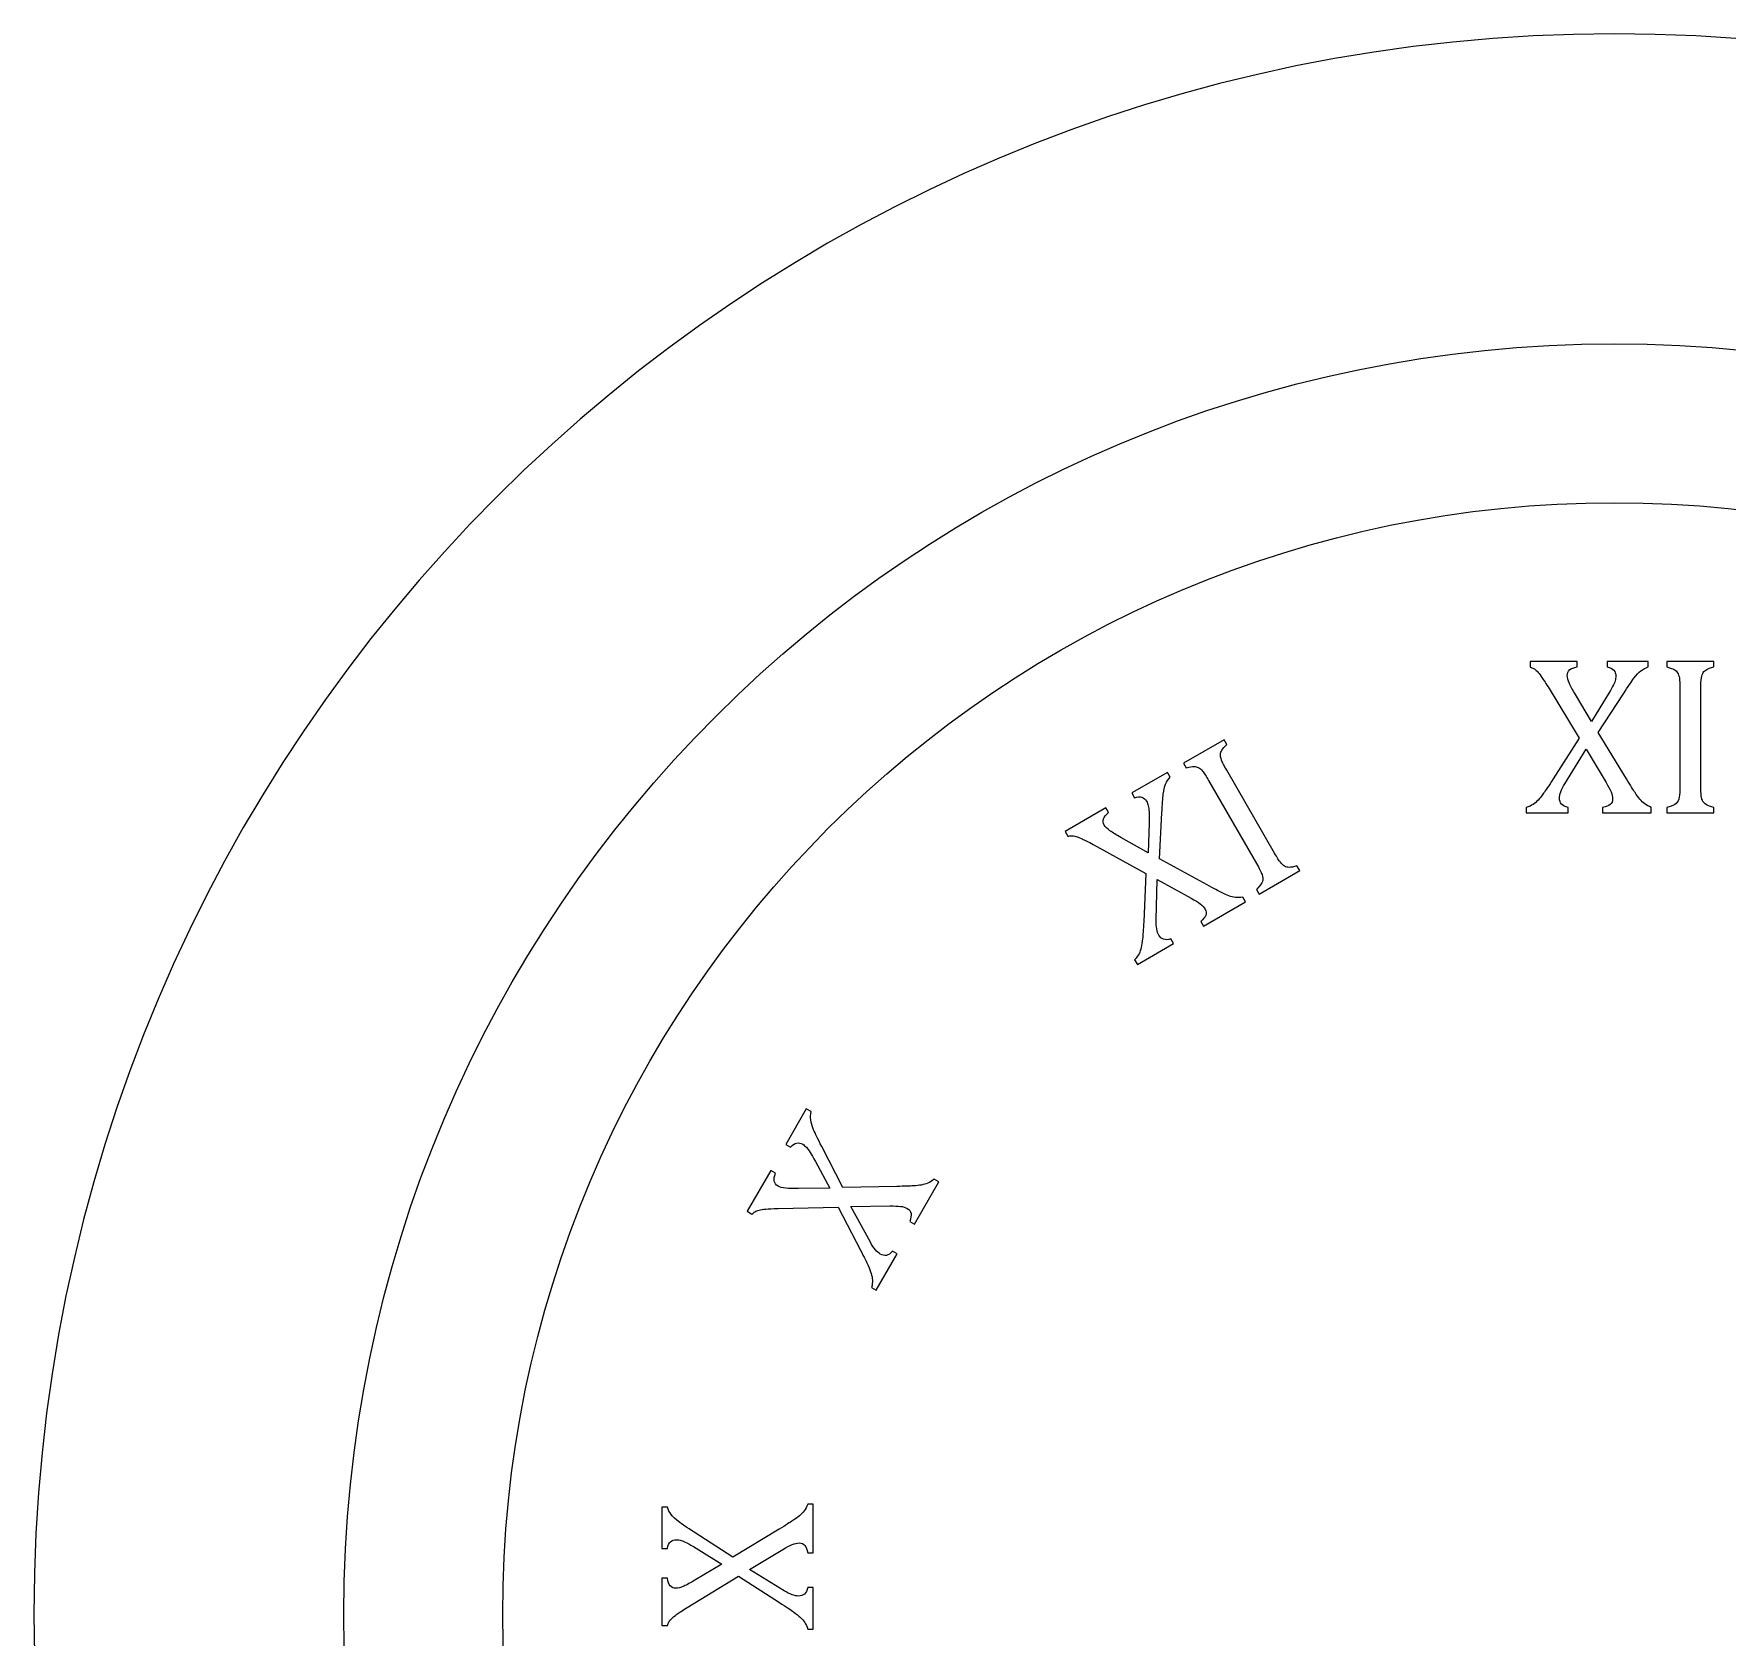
# Model space of a CAD drawing. Header units: centimetres. Extents: x -9.9 to 9.9, y -9.9 to 9.9.
# Drawn here: x -9.94 to 0.71, y -0.14 to 9.94 of the extents above; entities that cross this region are included whole.
import ezdxf

# ---------------------------------------------------------------- set-up
doc = ezdxf.new("R2010")
doc.units = ezdxf.units.CM
doc.header["$MEASUREMENT"] = 0
doc.layers.add('Camada 1', color=7, linetype='Continuous')

msp = doc.modelspace()

# ---------------------------------------------------------------- linework, layer by layer
at = {"layer": 'Camada 1'}
for points, knots in [([(-9.93944, 0), (-9.93944, 5.48942), (-5.48942, 9.93944), (0, 9.93944), (0, 9.93944), (5.48942, 9.93944), (9.93944, 5.48941), (9.93944, 0), (9.93944, 0), (9.93944, -5.48942), (5.48941, -9.93944), (0, -9.93944), (0, -9.93944), (-5.48942, -9.93944), (-9.93944, -5.48942), (-9.93944, 0)], [0, 0, 0, 0, 0.2, 0.2, 0.2, 0.2, 0.4, 0.4, 0.4, 0.4, 0.6, 0.6, 0.6, 0.6, 1, 1, 1, 1]), ([(0, -7.98968), (4.41254, -7.98968), (7.98968, -4.41257), (7.98968, 0), (7.98968, 0), (7.98968, 4.41257), (4.41256, 7.98968), (0, 7.98968), (0, 7.98968), (-4.41256, 7.98968), (-7.98968, 4.41254), (-7.98968, 0), (-7.98968, 0), (-7.98968, -4.41254), (-4.41254, -7.98968), (0, -7.98968)], [0, 0, 0, 0, 0.2, 0.2, 0.2, 0.2, 0.4, 0.4, 0.4, 0.4, 0.6, 0.6, 0.6, 0.6, 1, 1, 1, 1]), ([(0, -6.99098), (3.86109, -6.99098), (6.99109, -3.86109), (6.99109, 0), (6.99109, 0), (6.99109, 3.86109), (3.86107, 6.99098), (0, 6.99098), (0, 6.99098), (-3.86093, 6.99098), (-6.99109, 3.86109), (-6.99109, 0), (-6.99109, 0), (-6.99109, -3.86109), (-3.86093, -6.99098), (0, -6.99098)], [0, 0, 0, 0, 0.2, 0.2, 0.2, 0.2, 0.4, 0.4, 0.4, 0.4, 0.6, 0.6, 0.6, 0.6, 1, 1, 1, 1]), ([(-0.23336, 5.99197), (-0.23336, 5.99197), (-0.23336, 5.95784), (-0.23336, 5.95784), (-0.23336, 5.95784), (-0.25566, 5.95464), (-0.27154, 5.9485), (-0.2813, 5.93972), (-0.2813, 5.93972), (-0.29106, 5.93094), (-0.29609, 5.91882), (-0.29609, 5.9035), (-0.29609, 5.9035), (-0.29609, 5.89054), (-0.29162, 5.87424), (-0.2827, 5.85474), (-0.2827, 5.85474), (-0.27407, 5.83524), (-0.26153, 5.81198), (-0.24508, 5.78508), (-0.24508, 5.78508), (-0.24508, 5.78508), (-0.14419, 5.6158), (-0.14419, 5.6158), (-0.14419, 5.6158), (-0.14419, 5.6158), (-0.04442, 5.77672), (-0.04442, 5.77672), (-0.04442, 5.77672), (-0.02966, 5.80082), (-0.01852, 5.82006), (-0.01098, 5.83456), (-0.01098, 5.83456), (-0.00373, 5.84903), (0.00156, 5.86102), (0.00463, 5.87078), (0.00463, 5.87078), (0.0077, 5.88054), (0.00908, 5.89057), (0.00908, 5.90073), (0.00908, 5.90073), (0.00908, 5.91507), (0.0049, 5.92735), (-0.00346, 5.93737), (-0.00346, 5.93737), (-0.01182, 5.94727), (-0.02574, 5.95409), (-0.04526, 5.95785), (-0.04526, 5.95785), (-0.04526, 5.95785), (-0.04526, 5.99198), (-0.04526, 5.99198), (-0.04526, 5.99198), (-0.04526, 5.99198), (0.21331, 5.99197), (0.21331, 5.99197), (0.21331, 5.99197), (0.21331, 5.99197), (0.21331, 5.95784), (0.21331, 5.95784), (0.21331, 5.95784), (0.19603, 5.95228), (0.18071, 5.94406), (0.16706, 5.93347), (0.16706, 5.93347), (0.15312, 5.92289), (0.13864, 5.90728), (0.12303, 5.8868), (0.12303, 5.8868), (0.10742, 5.86632), (0.08541, 5.83399), (0.05643, 5.78996), (0.05643, 5.78996), (0.05643, 5.78996), (-0.10102, 5.54612), (-0.10102, 5.54612), (-0.10102, 5.54612), (-0.10102, 5.54612), (0.07593, 5.25492), (0.07593, 5.25492), (0.07593, 5.25492), (0.10101, 5.21367), (0.11911, 5.1847), (0.12998, 5.16827), (0.12998, 5.16827), (0.14085, 5.15171), (0.15115, 5.13776), (0.16065, 5.12647), (0.16065, 5.12647), (0.17012, 5.11504), (0.18044, 5.10514), (0.19129, 5.09678), (0.19129, 5.09678), (0.20216, 5.08842), (0.21582, 5.0813), (0.23198, 5.07519), (0.23198, 5.07519), (0.23198, 5.07519), (0.23198, 5.04106), (0.23198, 5.04106), (0.23198, 5.04106), (0.23198, 5.04106), (-0.07369, 5.04105), (-0.07369, 5.04105), (-0.07369, 5.04105), (-0.07369, 5.04105), (-0.07369, 5.07518), (-0.07369, 5.07518), (-0.07369, 5.07518), (-0.05252, 5.0788), (-0.03662, 5.08478), (-0.0263, 5.09301), (-0.0263, 5.09301), (-0.01627, 5.10111), (-0.01098, 5.11336), (-0.01098, 5.12952), (-0.01098, 5.12952), (-0.01098, 5.14262), (-0.01431, 5.15683), (-0.02101, 5.1727), (-0.02101, 5.1727), (-0.02797, 5.1886), (-0.03829, 5.2081), (-0.0522, 5.23123), (-0.0522, 5.23123), (-0.0522, 5.23123), (-0.17817, 5.44163), (-0.17817, 5.44163), (-0.17817, 5.44163), (-0.17817, 5.44163), (-0.31136, 5.22359), (-0.31136, 5.22359), (-0.31136, 5.22359), (-0.33366, 5.18695), (-0.3448, 5.1567), (-0.3448, 5.13302), (-0.3448, 5.13302), (-0.3448, 5.11767), (-0.34062, 5.10516), (-0.33226, 5.0954), (-0.33226, 5.0954), (-0.3239, 5.08564), (-0.30996, 5.07881), (-0.29046, 5.07519), (-0.29046, 5.07519), (-0.29046, 5.07519), (-0.29046, 5.04106), (-0.29046, 5.04106), (-0.29046, 5.04106), (-0.29046, 5.04106), (-0.5538, 5.04105), (-0.5538, 5.04105), (-0.5538, 5.04105), (-0.5538, 5.04105), (-0.5538, 5.07518), (-0.5538, 5.07518), (-0.5538, 5.07518), (-0.53652, 5.08018), (-0.52231, 5.08648), (-0.51118, 5.09357), (-0.51118, 5.09357), (-0.50004, 5.10079), (-0.48946, 5.11), (-0.47914, 5.12114), (-0.47914, 5.12114), (-0.46911, 5.13228), (-0.45768, 5.14649), (-0.44514, 5.16363), (-0.44514, 5.16363), (-0.4326, 5.18078), (-0.41254, 5.21086), (-0.38524, 5.25348), (-0.38524, 5.25348), (-0.38524, 5.25348), (-0.22083, 5.50983), (-0.22083, 5.50983), (-0.22083, 5.50983), (-0.22083, 5.50983), (-0.41728, 5.83307), (-0.41728, 5.83307), (-0.41728, 5.83307), (-0.43567, 5.86289), (-0.44988, 5.88435), (-0.45935, 5.89787), (-0.45935, 5.89787), (-0.46882, 5.91139), (-0.47774, 5.92224), (-0.48581, 5.9306), (-0.48581, 5.9306), (-0.49391, 5.93896), (-0.50116, 5.94481), (-0.50782, 5.94843), (-0.50782, 5.94843), (-0.51422, 5.95176), (-0.52176, 5.95499), (-0.53012, 5.95777), (-0.53012, 5.95777), (-0.53012, 5.95777), (-0.53012, 5.9919), (-0.53012, 5.9919), (-0.53012, 5.9919), (-0.53012, 5.9919), (-0.23336, 5.99191), (-0.23336, 5.99191), (-0.23336, 5.99191), (-0.23336, 5.99191), (-0.23336, 5.99197), (-0.23336, 5.99197)], [0, 0, 0, 0, 0.01886792, 0.01886792, 0.01886792, 0.01886792, 0.03773585, 0.03773585, 0.03773585, 0.03773585, 0.05660377, 0.05660377, 0.05660377, 0.05660377, 0.0754717, 0.0754717, 0.0754717, 0.0754717, 0.09433962, 0.09433962, 0.09433962, 0.09433962, 0.11320755, 0.11320755, 0.11320755, 0.11320755, 0.13207547, 0.13207547, 0.13207547, 0.13207547, 0.1509434, 0.1509434, 0.1509434, 0.1509434, 0.16981132, 0.16981132, 0.16981132, 0.16981132, 0.18867925, 0.18867925, 0.18867925, 0.18867925, 0.20754717, 0.20754717, 0.20754717, 0.20754717, 0.22641509, 0.22641509, 0.22641509, 0.22641509, 0.24528302, 0.24528302, 0.24528302, 0.24528302, 0.26415094, 0.26415094, 0.26415094, 0.26415094, 0.28301887, 0.28301887, 0.28301887, 0.28301887, 0.30188679, 0.30188679, 0.30188679, 0.30188679, 0.32075472, 0.32075472, 0.32075472, 0.32075472, 0.33962264, 0.33962264, 0.33962264, 0.33962264, 0.35849057, 0.35849057, 0.35849057, 0.35849057, 0.37735849, 0.37735849, 0.37735849, 0.37735849, 0.39622642, 0.39622642, 0.39622642, 0.39622642, 0.41509434, 0.41509434, 0.41509434, 0.41509434, 0.43396226, 0.43396226, 0.43396226, 0.43396226, 0.45283019, 0.45283019, 0.45283019, 0.45283019, 0.47169811, 0.47169811, 0.47169811, 0.47169811, 0.49056604, 0.49056604, 0.49056604, 0.49056604, 0.50943396, 0.50943396, 0.50943396, 0.50943396, 0.52830189, 0.52830189, 0.52830189, 0.52830189, 0.54716981, 0.54716981, 0.54716981, 0.54716981, 0.56603774, 0.56603774, 0.56603774, 0.56603774, 0.58490566, 0.58490566, 0.58490566, 0.58490566, 0.60377358, 0.60377358, 0.60377358, 0.60377358, 0.62264151, 0.62264151, 0.62264151, 0.62264151, 0.64150943, 0.64150943, 0.64150943, 0.64150943, 0.66037736, 0.66037736, 0.66037736, 0.66037736, 0.67924528, 0.67924528, 0.67924528, 0.67924528, 0.69811321, 0.69811321, 0.69811321, 0.69811321, 0.71698113, 0.71698113, 0.71698113, 0.71698113, 0.73584906, 0.73584906, 0.73584906, 0.73584906, 0.75471698, 0.75471698, 0.75471698, 0.75471698, 0.77358491, 0.77358491, 0.77358491, 0.77358491, 0.79245283, 0.79245283, 0.79245283, 0.79245283, 0.81132075, 0.81132075, 0.81132075, 0.81132075, 0.83018868, 0.83018868, 0.83018868, 0.83018868, 0.8490566, 0.8490566, 0.8490566, 0.8490566, 0.86792453, 0.86792453, 0.86792453, 0.86792453, 0.88679245, 0.88679245, 0.88679245, 0.88679245, 0.90566038, 0.90566038, 0.90566038, 0.90566038, 0.9245283, 0.9245283, 0.9245283, 0.9245283, 0.94339623, 0.94339623, 0.94339623, 0.94339623, 0.96226415, 0.96226415, 0.96226415, 0.96226415, 1, 1, 1, 1]), ([(0.54351, 5.21523), (0.54351, 5.18417), (0.54465, 5.16131), (0.54658, 5.14694), (0.54658, 5.14694), (0.54883, 5.1326), (0.55216, 5.12117), (0.55716, 5.11281), (0.55716, 5.11281), (0.5619, 5.10445), (0.56915, 5.09749), (0.57862, 5.09191), (0.57862, 5.09191), (0.58809, 5.08635), (0.6037, 5.08077), (0.6249, 5.07519), (0.6249, 5.07519), (0.6249, 5.07519), (0.6249, 5.04106), (0.6249, 5.04106), (0.6249, 5.04106), (0.6249, 5.04106), (0.33091, 5.04105), (0.33091, 5.04105), (0.33091, 5.04105), (0.33091, 5.04105), (0.33091, 5.07518), (0.33091, 5.07518), (0.33091, 5.07518), (0.35988, 5.08269), (0.37912, 5.09079), (0.38885, 5.1), (0.38885, 5.1), (0.39861, 5.10892), (0.40499, 5.12188), (0.40809, 5.13858), (0.40809, 5.13858), (0.41087, 5.1553), (0.41256, 5.18081), (0.41256, 5.2152), (0.41256, 5.2152), (0.41256, 5.2152), (0.41256, 5.81779), (0.41256, 5.81779), (0.41256, 5.81779), (0.41256, 5.84983), (0.41142, 5.87325), (0.40894, 5.88775), (0.40894, 5.88775), (0.40669, 5.90254), (0.4028, 5.91381), (0.39751, 5.92201), (0.39751, 5.92201), (0.39222, 5.93011), (0.38497, 5.93651), (0.37632, 5.94151), (0.37632, 5.94151), (0.3674, 5.94625), (0.35235, 5.95183), (0.33092, 5.95781), (0.33092, 5.95781), (0.33092, 5.95781), (0.33092, 5.99194), (0.33092, 5.99194), (0.33092, 5.99194), (0.33092, 5.99194), (0.62489, 5.99194), (0.62489, 5.99194), (0.62489, 5.99194), (0.62489, 5.99194), (0.62489, 5.95781), (0.62489, 5.95781), (0.62489, 5.95781), (0.60452, 5.95265), (0.58978, 5.94765), (0.58086, 5.94249), (0.58086, 5.94249), (0.57165, 5.93733), (0.5644, 5.93093), (0.55911, 5.92339), (0.55911, 5.92339), (0.55384, 5.91558), (0.5499, 5.90415), (0.54744, 5.88884), (0.54744, 5.88884), (0.54466, 5.87349), (0.54352, 5.84981), (0.54352, 5.81777), (0.54352, 5.81777), (0.54352, 5.81777), (0.54353, 5.21523), (0.54353, 5.21523), (0.54353, 5.21523), (0.54353, 5.21523), (0.54351, 5.21523), (0.54351, 5.21523)], [0, 0, 0, 0, 0.04, 0.04, 0.04, 0.04, 0.08, 0.08, 0.08, 0.08, 0.12, 0.12, 0.12, 0.12, 0.16, 0.16, 0.16, 0.16, 0.2, 0.2, 0.2, 0.2, 0.24, 0.24, 0.24, 0.24, 0.28, 0.28, 0.28, 0.28, 0.32, 0.32, 0.32, 0.32, 0.36, 0.36, 0.36, 0.36, 0.4, 0.4, 0.4, 0.4, 0.44, 0.44, 0.44, 0.44, 0.48, 0.48, 0.48, 0.48, 0.52, 0.52, 0.52, 0.52, 0.56, 0.56, 0.56, 0.56, 0.6, 0.6, 0.6, 0.6, 0.64, 0.64, 0.64, 0.64, 0.68, 0.68, 0.68, 0.68, 0.72, 0.72, 0.72, 0.72, 0.76, 0.76, 0.76, 0.76, 0.8, 0.8, 0.8, 0.8, 0.84, 0.84, 0.84, 0.84, 0.88, 0.88, 0.88, 0.88, 0.92, 0.92, 0.92, 0.92, 1, 1, 1, 1]), ([(-2.13675, 4.78705), (-2.12117, 4.76004), (-2.10889, 4.74093), (-2.09997, 4.72937), (-2.09997, 4.72937), (-2.09079, 4.71794), (-2.0823, 4.70987), (-2.07364, 4.70513), (-2.07364, 4.70513), (-2.06541, 4.70024), (-2.05567, 4.69788), (-2.04467, 4.69775), (-2.04467, 4.69775), (-2.03353, 4.69775), (-2.01736, 4.70069), (-1.99617, 4.70653), (-1.99617, 4.70653), (-1.99617, 4.70653), (-1.97902, 4.67698), (-1.97902, 4.67698), (-1.97902, 4.67698), (-1.97902, 4.67698), (-2.23358, 4.52985), (-2.23358, 4.52985), (-2.23358, 4.52985), (-2.23358, 4.52985), (-2.2507, 4.55954), (-2.2507, 4.55954), (-2.2507, 4.55954), (-2.22953, 4.58031), (-2.21699, 4.59703), (-2.21294, 4.60984), (-2.21294, 4.60984), (-2.20905, 4.62265), (-2.20987, 4.63685), (-2.21572, 4.65302), (-2.21572, 4.65302), (-2.22157, 4.66892), (-2.233, 4.69176), (-2.25014, 4.72157), (-2.25014, 4.72157), (-2.25014, 4.72157), (-2.5515, 5.24335), (-2.5515, 5.24335), (-2.5515, 5.24335), (-2.5674, 5.27108), (-2.58008, 5.29087), (-2.58941, 5.3023), (-2.58941, 5.3023), (-2.59888, 5.31373), (-2.6078, 5.3218), (-2.61658, 5.32598), (-2.61658, 5.32598), (-2.62523, 5.33045), (-2.63455, 5.33254), (-2.6446, 5.33238), (-2.6446, 5.33238), (-2.65463, 5.33212), (-2.6705, 5.32931), (-2.69199, 5.32389), (-2.69199, 5.32389), (-2.69199, 5.32389), (-2.70911, 5.35358), (-2.70911, 5.35358), (-2.70911, 5.35358), (-2.70911, 5.35358), (-2.45455, 5.50042), (-2.45455, 5.50042), (-2.45455, 5.50042), (-2.45455, 5.50042), (-2.43743, 5.47087), (-2.43743, 5.47087), (-2.43743, 5.47087), (-2.45262, 5.45624), (-2.46291, 5.44441), (-2.46807, 5.4355), (-2.46807, 5.4355), (-2.47352, 5.42658), (-2.47643, 5.41738), (-2.47728, 5.40806), (-2.47728, 5.40806), (-2.47813, 5.39872), (-2.47575, 5.38687), (-2.47016, 5.37239), (-2.47016, 5.37239), (-2.46487, 5.35776), (-2.45399, 5.33657), (-2.43812, 5.30886), (-2.43812, 5.30886), (-2.43812, 5.30886), (-2.13675, 4.78705), (-2.13675, 4.78705)], [0, 0, 0, 0, 0.04166667, 0.04166667, 0.04166667, 0.04166667, 0.08333333, 0.08333333, 0.08333333, 0.08333333, 0.125, 0.125, 0.125, 0.125, 0.16666667, 0.16666667, 0.16666667, 0.16666667, 0.20833333, 0.20833333, 0.20833333, 0.20833333, 0.25, 0.25, 0.25, 0.25, 0.29166667, 0.29166667, 0.29166667, 0.29166667, 0.33333333, 0.33333333, 0.33333333, 0.33333333, 0.375, 0.375, 0.375, 0.375, 0.41666667, 0.41666667, 0.41666667, 0.41666667, 0.45833333, 0.45833333, 0.45833333, 0.45833333, 0.5, 0.5, 0.5, 0.5, 0.54166667, 0.54166667, 0.54166667, 0.54166667, 0.58333333, 0.58333333, 0.58333333, 0.58333333, 0.625, 0.625, 0.625, 0.625, 0.66666667, 0.66666667, 0.66666667, 0.66666667, 0.70833333, 0.70833333, 0.70833333, 0.70833333, 0.75, 0.75, 0.75, 0.75, 0.79166667, 0.79166667, 0.79166667, 0.79166667, 0.83333333, 0.83333333, 0.83333333, 0.83333333, 0.875, 0.875, 0.875, 0.875, 0.91666667, 0.91666667, 0.91666667, 0.91666667, 1, 1, 1, 1]), ([(-3.19773, 5.0713), (-3.19773, 5.0713), (-3.18072, 5.04177), (-3.18072, 5.04177), (-3.18072, 5.04177), (-3.19842, 5.02783), (-3.2093, 5.0146), (-3.21332, 5.00206), (-3.21332, 5.00206), (-3.21734, 4.98952), (-3.21554, 4.97655), (-3.20774, 4.96348), (-3.20774, 4.96348), (-3.20134, 4.95205), (-3.18935, 4.94033), (-3.17207, 4.92781), (-3.17207, 4.92781), (-3.15466, 4.91527), (-3.13222, 4.90146), (-3.10463, 4.8863), (-3.10463, 4.8863), (-3.10463, 4.8863), (-2.93241, 4.79015), (-2.93241, 4.79015), (-2.93241, 4.79015), (-2.93241, 4.79015), (-2.92656, 4.97935), (-2.92656, 4.97935), (-2.92656, 4.97935), (-2.92587, 5.00777), (-2.92571, 5.02994), (-2.92656, 5.04608), (-2.92656, 5.04608), (-2.92741, 5.06238), (-2.92878, 5.07534), (-2.93116, 5.08521), (-2.93116, 5.08521), (-2.93338, 5.09524), (-2.93701, 5.10471), (-2.94217, 5.11349), (-2.94217, 5.11349), (-2.94942, 5.1259), (-2.95918, 5.13452), (-2.9713, 5.13897), (-2.9713, 5.13897), (-2.98355, 5.14342), (-2.99903, 5.1423), (-3.01784, 5.13577), (-3.01784, 5.13577), (-3.01784, 5.13577), (-3.03496, 5.16546), (-3.03496, 5.16546), (-3.03496, 5.16546), (-3.03496, 5.16546), (-2.81107, 5.29463), (-2.81107, 5.29463), (-2.81107, 5.29463), (-2.81107, 5.29463), (-2.79395, 5.26494), (-2.79395, 5.26494), (-2.79395, 5.26494), (-2.80607, 5.25155), (-2.81541, 5.23679), (-2.82181, 5.22078), (-2.82181, 5.22078), (-2.82848, 5.20477), (-2.83337, 5.18384), (-2.83657, 5.15836), (-2.83657, 5.15836), (-2.83977, 5.13288), (-2.84284, 5.09385), (-2.84578, 5.04118), (-2.84578, 5.04118), (-2.84578, 5.04118), (-2.86025, 4.75138), (-2.86025, 4.75138), (-2.86025, 4.75138), (-2.86025, 4.75138), (-2.5614, 4.58766), (-2.5614, 4.58766), (-2.5614, 4.58766), (-2.51904, 4.5644), (-2.48909, 4.54837), (-2.47126, 4.53961), (-2.47126, 4.53961), (-2.45359, 4.53069), (-2.43782, 4.52371), (-2.4239, 4.51871), (-2.4239, 4.51871), (-2.40996, 4.51371), (-2.39604, 4.51006), (-2.38252, 4.50839), (-2.38252, 4.50839), (-2.36874, 4.50659), (-2.35352, 4.50715), (-2.3364, 4.51006), (-2.3364, 4.51006), (-2.3364, 4.51006), (-2.31939, 4.48053), (-2.31939, 4.48053), (-2.31939, 4.48053), (-2.31939, 4.48053), (-2.58411, 4.32755), (-2.58411, 4.32755), (-2.58411, 4.32755), (-2.58411, 4.32755), (-2.60126, 4.3571), (-2.60126, 4.3571), (-2.60126, 4.3571), (-2.58467, 4.37102), (-2.5738, 4.38411), (-2.56906, 4.3961), (-2.56906, 4.3961), (-2.56432, 4.40835), (-2.56599, 4.42145), (-2.57409, 4.43552), (-2.57409, 4.43552), (-2.58063, 4.44682), (-2.59065, 4.45753), (-2.60446, 4.46798), (-2.60446, 4.46798), (-2.61824, 4.4783), (-2.63692, 4.48999), (-2.66047, 4.50309), (-2.66047, 4.50309), (-2.66047, 4.50309), (-2.87505, 4.62221), (-2.87505, 4.62221), (-2.87505, 4.62221), (-2.87505, 4.62221), (-2.88116, 4.36681), (-2.88116, 4.36681), (-2.88116, 4.36681), (-2.88214, 4.32389), (-2.87671, 4.29214), (-2.86486, 4.27164), (-2.86486, 4.27164), (-2.85719, 4.25841), (-2.84729, 4.24963), (-2.83517, 4.24531), (-2.83517, 4.24531), (-2.82305, 4.24113), (-2.8076, 4.24224), (-2.78892, 4.2488), (-2.78892, 4.2488), (-2.78892, 4.2488), (-2.77177, 4.21911), (-2.77177, 4.21911), (-2.77177, 4.21911), (-2.77177, 4.21911), (-2.99987, 4.08759), (-2.99987, 4.08759), (-2.99987, 4.08759), (-2.99987, 4.08759), (-3.01686, 4.11712), (-3.01686, 4.11712), (-3.01686, 4.11712), (-3.00461, 4.13008), (-2.9954, 4.14247), (-2.98929, 4.15432), (-2.98929, 4.15432), (-2.98328, 4.16615), (-2.97857, 4.17953), (-2.97537, 4.19417), (-2.97537, 4.19417), (-2.97217, 4.20893), (-2.96923, 4.22693), (-2.96701, 4.24809), (-2.96701, 4.24809), (-2.96479, 4.26926), (-2.96256, 4.30521), (-2.96005, 4.35593), (-2.96005, 4.35593), (-2.96005, 4.35593), (-2.94584, 4.6601), (-2.94584, 4.6601), (-2.94584, 4.6601), (-2.94584, 4.6601), (-3.27771, 4.84179), (-3.27771, 4.84179), (-3.27771, 4.84179), (-3.30864, 4.85835), (-3.3315, 4.86992), (-3.34655, 4.87674), (-3.34655, 4.87674), (-3.3616, 4.88373), (-3.3747, 4.88873), (-3.38584, 4.89179), (-3.38584, 4.89179), (-3.39714, 4.89512), (-3.40632, 4.89653), (-3.4137, 4.89624), (-3.4137, 4.89624), (-3.42108, 4.89611), (-3.42905, 4.89513), (-3.43767, 4.89333), (-3.43767, 4.89333), (-3.43767, 4.89333), (-3.45482, 4.92302), (-3.45482, 4.92302), (-3.45482, 4.92302), (-3.45482, 4.92302), (-3.19773, 5.0713), (-3.19773, 5.0713)], [0, 0, 0, 0, 0.01923077, 0.01923077, 0.01923077, 0.01923077, 0.03846154, 0.03846154, 0.03846154, 0.03846154, 0.05769231, 0.05769231, 0.05769231, 0.05769231, 0.07692308, 0.07692308, 0.07692308, 0.07692308, 0.09615385, 0.09615385, 0.09615385, 0.09615385, 0.11538462, 0.11538462, 0.11538462, 0.11538462, 0.13461538, 0.13461538, 0.13461538, 0.13461538, 0.15384615, 0.15384615, 0.15384615, 0.15384615, 0.17307692, 0.17307692, 0.17307692, 0.17307692, 0.19230769, 0.19230769, 0.19230769, 0.19230769, 0.21153846, 0.21153846, 0.21153846, 0.21153846, 0.23076923, 0.23076923, 0.23076923, 0.23076923, 0.25, 0.25, 0.25, 0.25, 0.26923077, 0.26923077, 0.26923077, 0.26923077, 0.28846154, 0.28846154, 0.28846154, 0.28846154, 0.30769231, 0.30769231, 0.30769231, 0.30769231, 0.32692308, 0.32692308, 0.32692308, 0.32692308, 0.34615385, 0.34615385, 0.34615385, 0.34615385, 0.36538462, 0.36538462, 0.36538462, 0.36538462, 0.38461538, 0.38461538, 0.38461538, 0.38461538, 0.40384615, 0.40384615, 0.40384615, 0.40384615, 0.42307692, 0.42307692, 0.42307692, 0.42307692, 0.44230769, 0.44230769, 0.44230769, 0.44230769, 0.46153846, 0.46153846, 0.46153846, 0.46153846, 0.48076923, 0.48076923, 0.48076923, 0.48076923, 0.5, 0.5, 0.5, 0.5, 0.51923077, 0.51923077, 0.51923077, 0.51923077, 0.53846154, 0.53846154, 0.53846154, 0.53846154, 0.55769231, 0.55769231, 0.55769231, 0.55769231, 0.57692308, 0.57692308, 0.57692308, 0.57692308, 0.59615385, 0.59615385, 0.59615385, 0.59615385, 0.61538462, 0.61538462, 0.61538462, 0.61538462, 0.63461538, 0.63461538, 0.63461538, 0.63461538, 0.65384615, 0.65384615, 0.65384615, 0.65384615, 0.67307692, 0.67307692, 0.67307692, 0.67307692, 0.69230769, 0.69230769, 0.69230769, 0.69230769, 0.71153846, 0.71153846, 0.71153846, 0.71153846, 0.73076923, 0.73076923, 0.73076923, 0.73076923, 0.75, 0.75, 0.75, 0.75, 0.76923077, 0.76923077, 0.76923077, 0.76923077, 0.78846154, 0.78846154, 0.78846154, 0.78846154, 0.80769231, 0.80769231, 0.80769231, 0.80769231, 0.82692308, 0.82692308, 0.82692308, 0.82692308, 0.84615385, 0.84615385, 0.84615385, 0.84615385, 0.86538462, 0.86538462, 0.86538462, 0.86538462, 0.88461538, 0.88461538, 0.88461538, 0.88461538, 0.90384615, 0.90384615, 0.90384615, 0.90384615, 0.92307692, 0.92307692, 0.92307692, 0.92307692, 0.94230769, 0.94230769, 0.94230769, 0.94230769, 0.96153846, 0.96153846, 0.96153846, 0.96153846, 1, 1, 1, 1]), ([(-5.30482, 2.79186), (-5.30482, 2.79186), (-5.27529, 2.77474), (-5.27529, 2.77474), (-5.27529, 2.77474), (-5.28365, 2.75384), (-5.28643, 2.73698), (-5.28365, 2.72415), (-5.28365, 2.72415), (-5.28087, 2.71119), (-5.27278, 2.701), (-5.25968, 2.69335), (-5.25968, 2.69335), (-5.24825, 2.68679), (-5.23211, 2.68248), (-5.21063, 2.68039), (-5.21063, 2.68039), (-5.18944, 2.67817), (-5.16311, 2.67748), (-5.13149, 2.67817), (-5.13149, 2.67817), (-5.13149, 2.67817), (-4.93448, 2.68095), (-4.93448, 2.68095), (-4.93448, 2.68095), (-4.93448, 2.68095), (-5.02394, 2.84772), (-5.02394, 2.84772), (-5.02394, 2.84772), (-5.03759, 2.87264), (-5.0486, 2.89188), (-5.05738, 2.90553), (-5.05738, 2.90553), (-5.0663, 2.91918), (-5.07394, 2.92979), (-5.08106, 2.93717), (-5.08106, 2.93717), (-5.08789, 2.94468), (-5.09582, 2.95095), (-5.10461, 2.95611), (-5.10461, 2.95611), (-5.11699, 2.96336), (-5.12982, 2.96587), (-5.14266, 2.96349), (-5.14266, 2.96349), (-5.15547, 2.96127), (-5.1683, 2.95262), (-5.18124, 2.93759), (-5.18124, 2.93759), (-5.18124, 2.93759), (-5.21093, 2.95474), (-5.21093, 2.95474), (-5.21093, 2.95474), (-5.21093, 2.95474), (-5.08163, 3.1785), (-5.08163, 3.1785), (-5.08163, 3.1785), (-5.08163, 3.1785), (-5.0521, 3.16149), (-5.0521, 3.16149), (-5.0521, 3.16149), (-5.05572, 3.14379), (-5.05655, 3.12638), (-5.05406, 3.10923), (-5.05406, 3.10923), (-5.05184, 3.09195), (-5.04557, 3.07147), (-5.03567, 3.04779), (-5.03567, 3.04779), (-5.02564, 3.02424), (-5.00879, 2.98884), (-4.98495, 2.94174), (-4.98495, 2.94174), (-4.98495, 2.94174), (-4.85261, 2.68356), (-4.85261, 2.68356), (-4.85261, 2.68356), (-4.85261, 2.68356), (-4.51196, 2.6911), (-4.51196, 2.6911), (-4.51196, 2.6911), (-4.46362, 2.69221), (-4.42962, 2.69332), (-4.40983, 2.69457), (-4.40983, 2.69457), (-4.39004, 2.69568), (-4.37289, 2.69764), (-4.35829, 2.70015), (-4.35829, 2.70015), (-4.34379, 2.7028), (-4.33014, 2.70671), (-4.31733, 2.71184), (-4.31733, 2.71184), (-4.30466, 2.71726), (-4.29169, 2.72536), (-4.2783, 2.73637), (-4.2783, 2.73637), (-4.2783, 2.73637), (-4.24877, 2.71936), (-4.24877, 2.71936), (-4.24877, 2.71936), (-4.24877, 2.71936), (-4.40162, 2.45449), (-4.40162, 2.45449), (-4.40162, 2.45449), (-4.40162, 2.45449), (-4.43131, 2.4715), (-4.43131, 2.4715), (-4.43131, 2.4715), (-4.4238, 2.49185), (-4.42099, 2.50857), (-4.42295, 2.52153), (-4.42295, 2.52153), (-4.42491, 2.53434), (-4.43285, 2.54495), (-4.44692, 2.55302), (-4.44692, 2.55302), (-4.45819, 2.55958), (-4.47227, 2.56389), (-4.48928, 2.56598), (-4.48928, 2.56598), (-4.50656, 2.56794), (-4.52857, 2.56876), (-4.55561, 2.56836), (-4.55561, 2.56836), (-4.55561, 2.56836), (-4.80083, 2.56431), (-4.80083, 2.56431), (-4.80083, 2.56431), (-4.80083, 2.56431), (-4.67849, 2.33997), (-4.67849, 2.33997), (-4.67849, 2.33997), (-4.65788, 2.30237), (-4.63724, 2.27755), (-4.61676, 2.2657), (-4.61676, 2.2657), (-4.60353, 2.25803), (-4.59057, 2.25538), (-4.57789, 2.25776), (-4.57789, 2.25776), (-4.56535, 2.26014), (-4.55254, 2.26877), (-4.53958, 2.28395), (-4.53958, 2.28395), (-4.53958, 2.28395), (-4.50989, 2.2668), (-4.50989, 2.2668), (-4.50989, 2.2668), (-4.50989, 2.2668), (-4.64168, 2.03873), (-4.64168, 2.03873), (-4.64168, 2.03873), (-4.64168, 2.03873), (-4.67121, 2.05585), (-4.67121, 2.05585), (-4.67121, 2.05585), (-4.66703, 2.07313), (-4.66536, 2.08861), (-4.66592, 2.10183), (-4.66592, 2.10183), (-4.66648, 2.11506), (-4.66925, 2.129), (-4.67373, 2.14334), (-4.67373, 2.14334), (-4.67833, 2.15768), (-4.68487, 2.17483), (-4.69352, 2.19419), (-4.69352, 2.19419), (-4.70215, 2.21356), (-4.71805, 2.24589), (-4.74146, 2.29103), (-4.74146, 2.29103), (-4.74146, 2.29103), (-4.88121, 2.56162), (-4.88121, 2.56162), (-4.88121, 2.56162), (-4.88121, 2.56162), (-5.25935, 2.55313), (-5.25935, 2.55313), (-5.25935, 2.55313), (-5.29433, 2.55189), (-5.3201, 2.55048), (-5.33653, 2.54895), (-5.33653, 2.54895), (-5.35299, 2.54742), (-5.36677, 2.54533), (-5.3782, 2.54241), (-5.3782, 2.54241), (-5.38934, 2.53947), (-5.39826, 2.53627), (-5.40439, 2.53238), (-5.40439, 2.53238), (-5.41082, 2.52849), (-5.41722, 2.5236), (-5.42376, 2.51775), (-5.42376, 2.51775), (-5.42376, 2.51775), (-5.45345, 2.53474), (-5.45345, 2.53474), (-5.45345, 2.53474), (-5.45345, 2.53474), (-5.30482, 2.79186), (-5.30482, 2.79186)], [0, 0, 0, 0, 0.01923077, 0.01923077, 0.01923077, 0.01923077, 0.03846154, 0.03846154, 0.03846154, 0.03846154, 0.05769231, 0.05769231, 0.05769231, 0.05769231, 0.07692308, 0.07692308, 0.07692308, 0.07692308, 0.09615385, 0.09615385, 0.09615385, 0.09615385, 0.11538462, 0.11538462, 0.11538462, 0.11538462, 0.13461538, 0.13461538, 0.13461538, 0.13461538, 0.15384615, 0.15384615, 0.15384615, 0.15384615, 0.17307692, 0.17307692, 0.17307692, 0.17307692, 0.19230769, 0.19230769, 0.19230769, 0.19230769, 0.21153846, 0.21153846, 0.21153846, 0.21153846, 0.23076923, 0.23076923, 0.23076923, 0.23076923, 0.25, 0.25, 0.25, 0.25, 0.26923077, 0.26923077, 0.26923077, 0.26923077, 0.28846154, 0.28846154, 0.28846154, 0.28846154, 0.30769231, 0.30769231, 0.30769231, 0.30769231, 0.32692308, 0.32692308, 0.32692308, 0.32692308, 0.34615385, 0.34615385, 0.34615385, 0.34615385, 0.36538462, 0.36538462, 0.36538462, 0.36538462, 0.38461538, 0.38461538, 0.38461538, 0.38461538, 0.40384615, 0.40384615, 0.40384615, 0.40384615, 0.42307692, 0.42307692, 0.42307692, 0.42307692, 0.44230769, 0.44230769, 0.44230769, 0.44230769, 0.46153846, 0.46153846, 0.46153846, 0.46153846, 0.48076923, 0.48076923, 0.48076923, 0.48076923, 0.5, 0.5, 0.5, 0.5, 0.51923077, 0.51923077, 0.51923077, 0.51923077, 0.53846154, 0.53846154, 0.53846154, 0.53846154, 0.55769231, 0.55769231, 0.55769231, 0.55769231, 0.57692308, 0.57692308, 0.57692308, 0.57692308, 0.59615385, 0.59615385, 0.59615385, 0.59615385, 0.61538462, 0.61538462, 0.61538462, 0.61538462, 0.63461538, 0.63461538, 0.63461538, 0.63461538, 0.65384615, 0.65384615, 0.65384615, 0.65384615, 0.67307692, 0.67307692, 0.67307692, 0.67307692, 0.69230769, 0.69230769, 0.69230769, 0.69230769, 0.71153846, 0.71153846, 0.71153846, 0.71153846, 0.73076923, 0.73076923, 0.73076923, 0.73076923, 0.75, 0.75, 0.75, 0.75, 0.76923077, 0.76923077, 0.76923077, 0.76923077, 0.78846154, 0.78846154, 0.78846154, 0.78846154, 0.80769231, 0.80769231, 0.80769231, 0.80769231, 0.82692308, 0.82692308, 0.82692308, 0.82692308, 0.84615385, 0.84615385, 0.84615385, 0.84615385, 0.86538462, 0.86538462, 0.86538462, 0.86538462, 0.88461538, 0.88461538, 0.88461538, 0.88461538, 0.90384615, 0.90384615, 0.90384615, 0.90384615, 0.92307692, 0.92307692, 0.92307692, 0.92307692, 0.94230769, 0.94230769, 0.94230769, 0.94230769, 0.96153846, 0.96153846, 0.96153846, 0.96153846, 1, 1, 1, 1]), ([(-5.98974, 0.2267), (-5.98974, 0.2267), (-5.95561, 0.2267), (-5.95561, 0.2267), (-5.95561, 0.2267), (-5.95228, 0.2044), (-5.9464, 0.18839), (-5.93749, 0.17863), (-5.93749, 0.17863), (-5.92857, 0.16887), (-5.91659, 0.164), (-5.90124, 0.164), (-5.90124, 0.164), (-5.88814, 0.164), (-5.872, 0.16845), (-5.85248, 0.17723), (-5.85248, 0.17723), (-5.83298, 0.18601), (-5.80986, 0.19856), (-5.78282, 0.21485), (-5.78282, 0.21485), (-5.78282, 0.21485), (-5.61354, 0.31587), (-5.61354, 0.31587), (-5.61354, 0.31587), (-5.61354, 0.31587), (-5.77446, 0.41549), (-5.77446, 0.41549), (-5.77446, 0.41549), (-5.79872, 0.43039), (-5.81793, 0.44155), (-5.8323, 0.44893), (-5.8323, 0.44893), (-5.84664, 0.45631), (-5.85876, 0.4616), (-5.86852, 0.46454), (-5.86852, 0.46454), (-5.87828, 0.46761), (-5.88818, 0.46914), (-5.89847, 0.46914), (-5.89847, 0.46914), (-5.91294, 0.46914), (-5.92509, 0.46496), (-5.93496, 0.4566), (-5.93496, 0.4566), (-5.94499, 0.44824), (-5.95197, 0.4343), (-5.9556, 0.4148), (-5.9556, 0.4148), (-5.9556, 0.4148), (-5.98972, 0.41479), (-5.98972, 0.41479), (-5.98972, 0.41479), (-5.98972, 0.41479), (-5.98972, 0.67326), (-5.98972, 0.67326), (-5.98972, 0.67326), (-5.98972, 0.67326), (-5.95559, 0.67326), (-5.95559, 0.67326), (-5.95559, 0.67326), (-5.95001, 0.65611), (-5.94194, 0.64066), (-5.9312, 0.62698), (-5.9312, 0.62698), (-5.92048, 0.6132), (-5.90487, 0.59856), (-5.88453, 0.58295), (-5.88453, 0.58295), (-5.86418, 0.5675), (-5.83188, 0.54535), (-5.78769, 0.51649), (-5.78769, 0.51649), (-5.78769, 0.51649), (-5.54388, 0.35904), (-5.54388, 0.35904), (-5.54388, 0.35904), (-5.54388, 0.35904), (-5.25268, 0.53599), (-5.25268, 0.53599), (-5.25268, 0.53599), (-5.2113, 0.56107), (-5.18246, 0.57904), (-5.16587, 0.58991), (-5.16587, 0.58991), (-5.14941, 0.60092), (-5.1355, 0.61108), (-5.12407, 0.62055), (-5.12407, 0.62055), (-5.1128, 0.63015), (-5.1029, 0.64034), (-5.09454, 0.65122), (-5.09454, 0.65122), (-5.08618, 0.66223), (-5.07893, 0.67575), (-5.07295, 0.69205), (-5.07295, 0.69205), (-5.07295, 0.69205), (-5.0388, 0.69204), (-5.0388, 0.69204), (-5.0388, 0.69204), (-5.0388, 0.69204), (-5.0388, 0.38621), (-5.0388, 0.38621), (-5.0388, 0.38621), (-5.0388, 0.38621), (-5.07294, 0.38621), (-5.07294, 0.38621), (-5.07294, 0.38621), (-5.07672, 0.40754), (-5.08257, 0.42341), (-5.09064, 0.4336), (-5.09064, 0.4336), (-5.09887, 0.44376), (-5.11099, 0.44892), (-5.12728, 0.44892), (-5.12728, 0.44892), (-5.14024, 0.44892), (-5.15474, 0.44559), (-5.17049, 0.43889), (-5.17049, 0.43889), (-5.18623, 0.43206), (-5.20573, 0.42174), (-5.22899, 0.40783), (-5.22899, 0.40783), (-5.22899, 0.40783), (-5.43939, 0.28173), (-5.43939, 0.28173), (-5.43939, 0.28173), (-5.43939, 0.28173), (-5.22135, 0.14867), (-5.22135, 0.14867), (-5.22135, 0.14867), (-5.18457, 0.12639), (-5.15446, 0.11525), (-5.13078, 0.11525), (-5.13078, 0.11525), (-5.11546, 0.11525), (-5.10292, 0.11943), (-5.09316, 0.12779), (-5.09316, 0.12779), (-5.0834, 0.13615), (-5.07673, 0.15007), (-5.07295, 0.16959), (-5.07295, 0.16959), (-5.07295, 0.16959), (-5.0388, 0.1696), (-5.0388, 0.1696), (-5.0388, 0.1696), (-5.0388, 0.1696), (-5.0388, -0.09374), (-5.0388, -0.09374), (-5.0388, -0.09374), (-5.0388, -0.09374), (-5.07294, -0.09374), (-5.07294, -0.09374), (-5.07294, -0.09374), (-5.0781, -0.07662), (-5.08424, -0.06239), (-5.09149, -0.05125), (-5.09149, -0.05125), (-5.09861, -0.04011), (-5.10779, -0.0294), (-5.11893, -0.01921), (-5.11893, -0.01921), (-5.13007, -0.00902), (-5.14414, 0.00238), (-5.16142, 0.01492), (-5.16142, 0.01492), (-5.1787, 0.02746), (-5.20852, 0.04741), (-5.25127, 0.07485), (-5.25127, 0.07485), (-5.25127, 0.07485), (-5.50762, 0.23926), (-5.50762, 0.23926), (-5.50762, 0.23926), (-5.50762, 0.23926), (-5.83086, 0.04281), (-5.83086, 0.04281), (-5.83086, 0.04281), (-5.86055, 0.02426), (-5.88227, 0.01021), (-5.89566, 0.00058), (-5.89566, 0.00058), (-5.90902, -0.00889), (-5.92003, -0.01768), (-5.92842, -0.0259), (-5.92842, -0.0259), (-5.93678, -0.034), (-5.94276, -0.04122), (-5.94609, -0.04778), (-5.94609, -0.04778), (-5.94971, -0.05432), (-5.95278, -0.0617), (-5.95556, -0.07006), (-5.95556, -0.07006), (-5.95556, -0.07006), (-5.98969, -0.07006), (-5.98969, -0.07006), (-5.98969, -0.07006), (-5.98969, -0.07006), (-5.98969, 0.2267), (-5.98969, 0.2267), (-5.98969, 0.2267), (-5.98969, 0.2267), (-5.98974, 0.2267), (-5.98974, 0.2267)], [0, 0, 0, 0, 0.01886792, 0.01886792, 0.01886792, 0.01886792, 0.03773585, 0.03773585, 0.03773585, 0.03773585, 0.05660377, 0.05660377, 0.05660377, 0.05660377, 0.0754717, 0.0754717, 0.0754717, 0.0754717, 0.09433962, 0.09433962, 0.09433962, 0.09433962, 0.11320755, 0.11320755, 0.11320755, 0.11320755, 0.13207547, 0.13207547, 0.13207547, 0.13207547, 0.1509434, 0.1509434, 0.1509434, 0.1509434, 0.16981132, 0.16981132, 0.16981132, 0.16981132, 0.18867925, 0.18867925, 0.18867925, 0.18867925, 0.20754717, 0.20754717, 0.20754717, 0.20754717, 0.22641509, 0.22641509, 0.22641509, 0.22641509, 0.24528302, 0.24528302, 0.24528302, 0.24528302, 0.26415094, 0.26415094, 0.26415094, 0.26415094, 0.28301887, 0.28301887, 0.28301887, 0.28301887, 0.30188679, 0.30188679, 0.30188679, 0.30188679, 0.32075472, 0.32075472, 0.32075472, 0.32075472, 0.33962264, 0.33962264, 0.33962264, 0.33962264, 0.35849057, 0.35849057, 0.35849057, 0.35849057, 0.37735849, 0.37735849, 0.37735849, 0.37735849, 0.39622642, 0.39622642, 0.39622642, 0.39622642, 0.41509434, 0.41509434, 0.41509434, 0.41509434, 0.43396226, 0.43396226, 0.43396226, 0.43396226, 0.45283019, 0.45283019, 0.45283019, 0.45283019, 0.47169811, 0.47169811, 0.47169811, 0.47169811, 0.49056604, 0.49056604, 0.49056604, 0.49056604, 0.50943396, 0.50943396, 0.50943396, 0.50943396, 0.52830189, 0.52830189, 0.52830189, 0.52830189, 0.54716981, 0.54716981, 0.54716981, 0.54716981, 0.56603774, 0.56603774, 0.56603774, 0.56603774, 0.58490566, 0.58490566, 0.58490566, 0.58490566, 0.60377358, 0.60377358, 0.60377358, 0.60377358, 0.62264151, 0.62264151, 0.62264151, 0.62264151, 0.64150943, 0.64150943, 0.64150943, 0.64150943, 0.66037736, 0.66037736, 0.66037736, 0.66037736, 0.67924528, 0.67924528, 0.67924528, 0.67924528, 0.69811321, 0.69811321, 0.69811321, 0.69811321, 0.71698113, 0.71698113, 0.71698113, 0.71698113, 0.73584906, 0.73584906, 0.73584906, 0.73584906, 0.75471698, 0.75471698, 0.75471698, 0.75471698, 0.77358491, 0.77358491, 0.77358491, 0.77358491, 0.79245283, 0.79245283, 0.79245283, 0.79245283, 0.81132075, 0.81132075, 0.81132075, 0.81132075, 0.83018868, 0.83018868, 0.83018868, 0.83018868, 0.8490566, 0.8490566, 0.8490566, 0.8490566, 0.86792453, 0.86792453, 0.86792453, 0.86792453, 0.88679245, 0.88679245, 0.88679245, 0.88679245, 0.90566038, 0.90566038, 0.90566038, 0.90566038, 0.9245283, 0.9245283, 0.9245283, 0.9245283, 0.94339623, 0.94339623, 0.94339623, 0.94339623, 0.96226415, 0.96226415, 0.96226415, 0.96226415, 1, 1, 1, 1])]:
    msp.add_open_spline(points, degree=3, knots=knots, dxfattribs=at)

doc.saveas('drawing.dxf')
